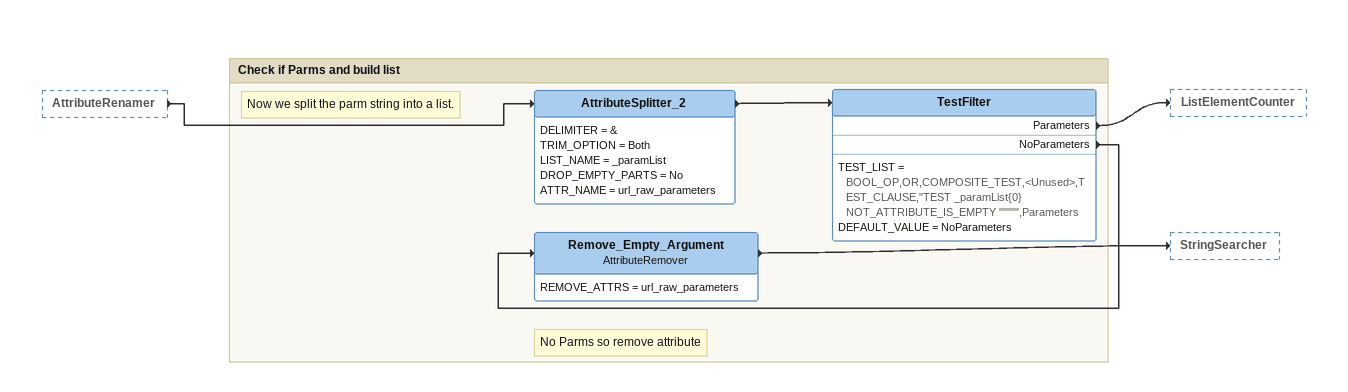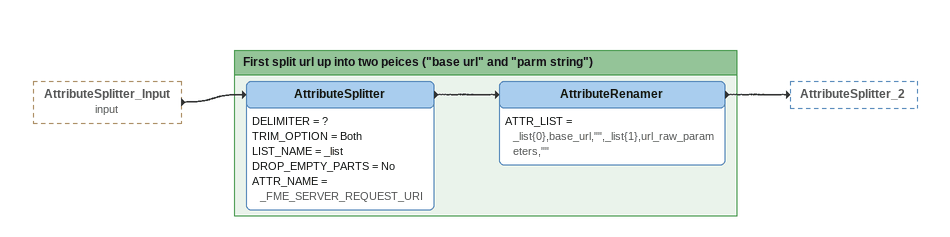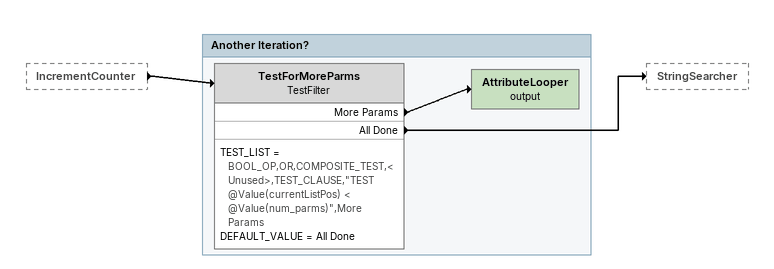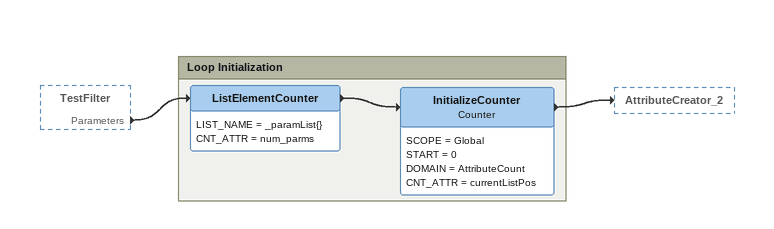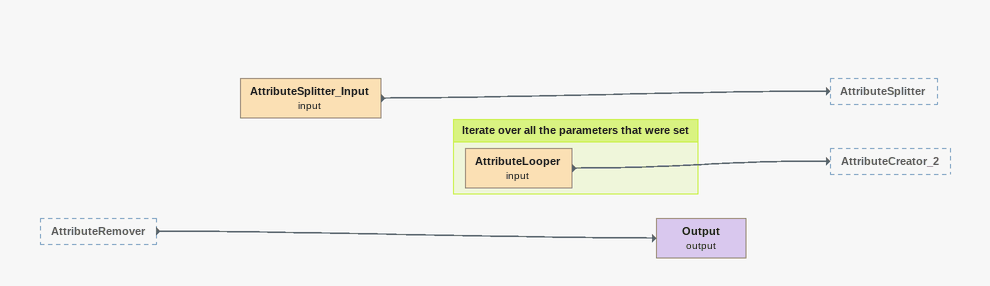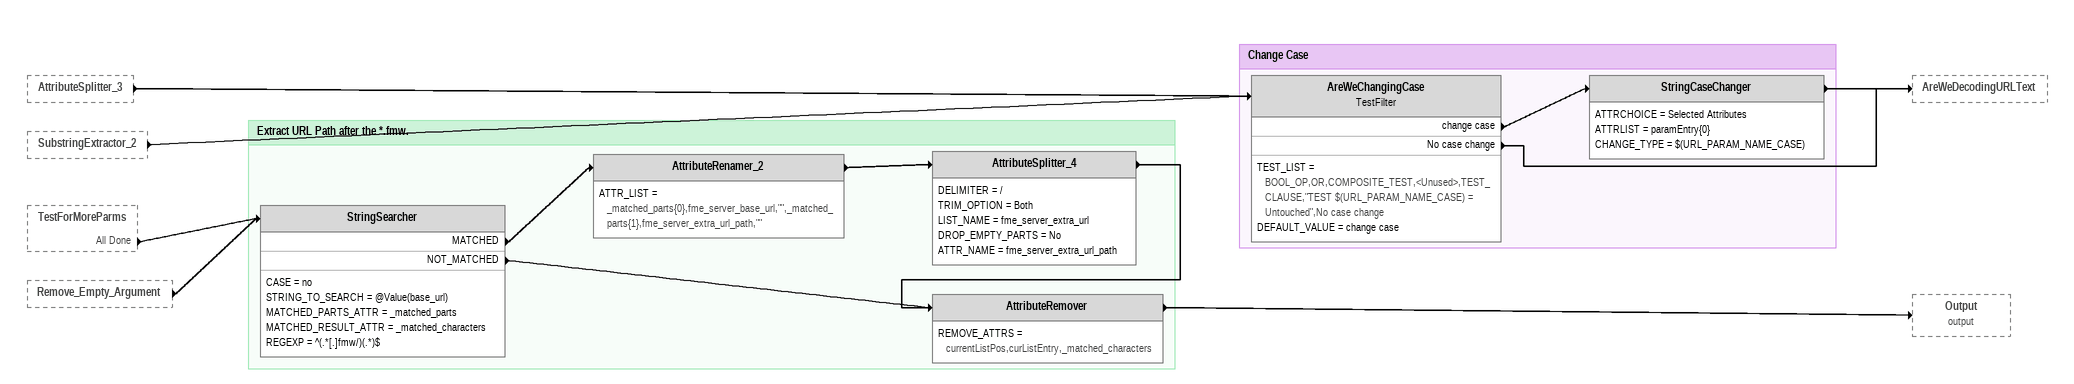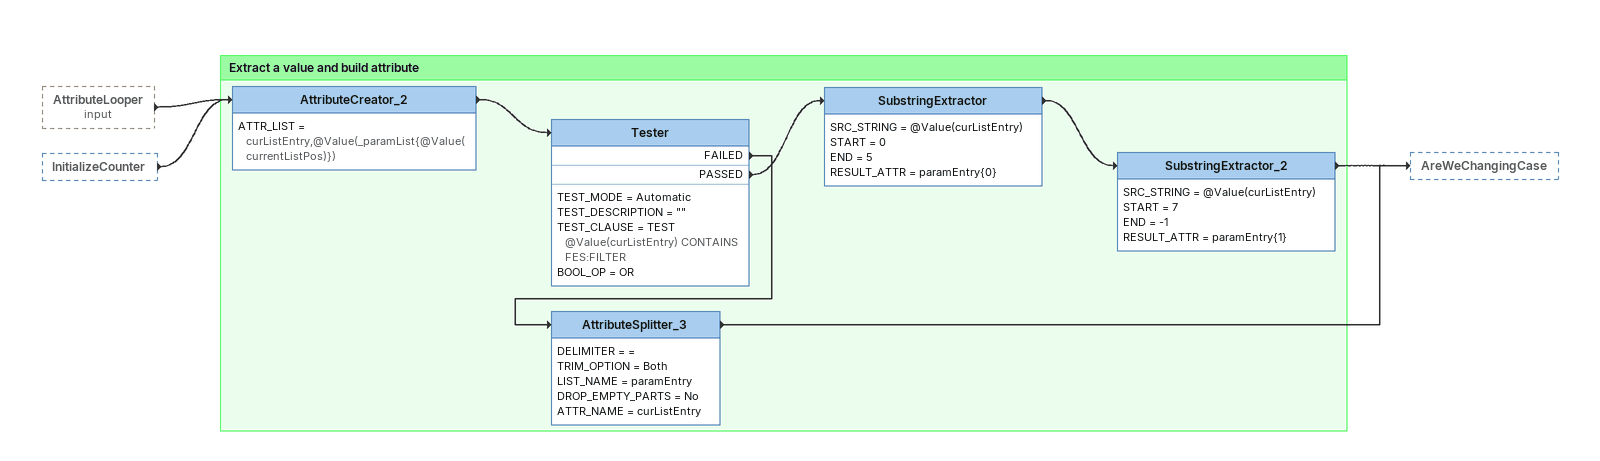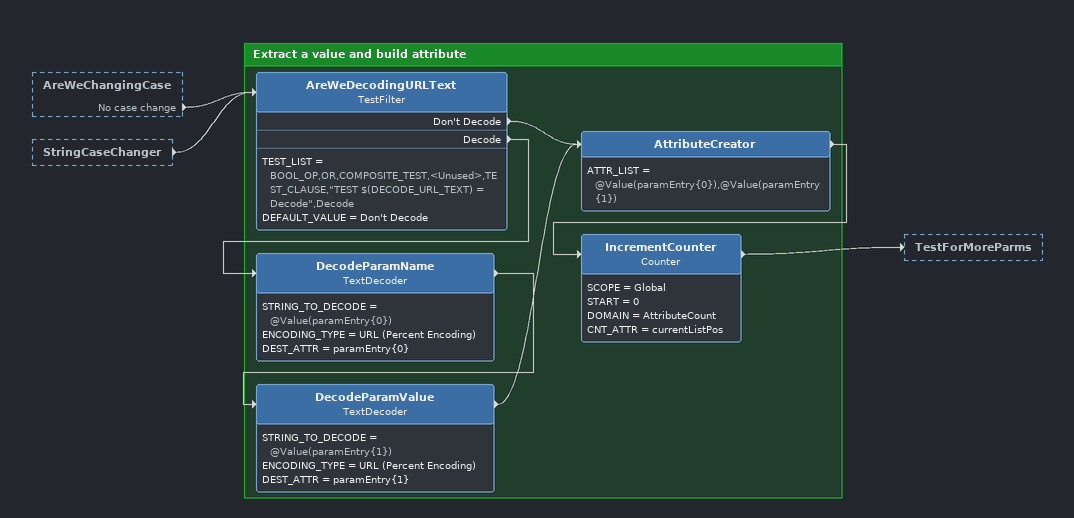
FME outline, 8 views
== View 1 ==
AttributeRenamer [outside]
    -> AttributeSplitter_2

Bookmark: Check if Parms and build list
Note: Now we split the parm string into a list.
AttributeSplitter_2
    DELIMITER = &
    TRIM_OPTION = Both
    LIST_NAME = _paramList
    DROP_EMPTY_PARTS = No
    ATTR_NAME = url_raw_parameters
    -> TestFilter
TestFilter
    TEST_LIST = BOOL_OP,OR,COMPOSITE_TEST,<Unused>,TEST_CLAUSE,"TEST _paramList{0} NOT_ATTRIBUTE_IS_EMPTY """"",Parameters
    DEFAULT_VALUE = NoParameters
    Parameters -> ListElementCounter
    NoParameters -> Remove_Empty_Argument
Note: No Parms so remove attribute
Remove_Empty_Argument: AttributeRemover
    REMOVE_ATTRS = url_raw_parameters
    -> StringSearcher

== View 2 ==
AttributeSplitter_Input (input) [outside]
    -> AttributeSplitter

Bookmark: First split url up into two peices ("base url" and "parm string")
AttributeSplitter
    DELIMITER = ?
    TRIM_OPTION = Both
    LIST_NAME = _list
    DROP_EMPTY_PARTS = No
    ATTR_NAME = _FME_SERVER_REQUEST_URI
    -> AttributeRenamer
AttributeRenamer
    ATTR_LIST = _list{0},base_url,"",_list{1},url_raw_parameters,""
    -> AttributeSplitter_2

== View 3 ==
IncrementCounter [outside]
    -> TestForMoreParms

Bookmark: Another Iteration?
TestForMoreParms: TestFilter
    TEST_LIST = BOOL_OP,OR,COMPOSITE_TEST,<Unused>,TEST_CLAUSE,"TEST @Value(currentListPos) < @Value(num_parms)",More Params
    DEFAULT_VALUE = All Done
    More Params -> AttributeLooper (output)
    All Done -> StringSearcher
AttributeLooper (output)

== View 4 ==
TestFilter [outside]
    Parameters -> ListElementCounter

Bookmark: Loop Initialization
ListElementCounter
    LIST_NAME = _paramList{}
    CNT_ATTR = num_parms
    -> InitializeCounter
InitializeCounter: Counter
    SCOPE = Global
    START = 0
    DOMAIN = AttributeCount
    CNT_ATTR = currentListPos
    -> AttributeCreator_2

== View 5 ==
AttributeRemover [outside]
    -> Output (output)
AttributeSplitter_Input (input)
    -> AttributeSplitter
Output (output)

Bookmark: Iterate over all the parameters that were set
AttributeLooper (input)
    -> AttributeCreator_2

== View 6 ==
AttributeSplitter_3 [outside]
    -> AreWeChangingCase
SubstringExtractor_2 [outside]
    -> AreWeChangingCase
TestForMoreParms [outside]
    All Done -> StringSearcher
Remove_Empty_Argument [outside]
    -> StringSearcher

Bookmark: Change Case
AreWeChangingCase: TestFilter
    TEST_LIST = BOOL_OP,OR,COMPOSITE_TEST,<Unused>,TEST_CLAUSE,"TEST $(URL_PARAM_NAME_CASE) = Untouched",No case change
    DEFAULT_VALUE = change case
    change case -> StringCaseChanger
    No case change -> AreWeDecodingURLText
StringCaseChanger
    ATTRCHOICE = Selected Attributes
    ATTRLIST = paramEntry{0}
    CHANGE_TYPE = $(URL_PARAM_NAME_CASE)
    -> AreWeDecodingURLText

Bookmark: Extract URL Path after the *.fmw.
StringSearcher
    CASE = no
    STRING_TO_SEARCH = @Value(base_url)
    MATCHED_PARTS_ATTR = _matched_parts
    MATCHED_RESULT_ATTR = _matched_characters
    REGEXP = ^(.*[.]fmw/)(.*)$
    MATCHED -> AttributeRenamer_2
    NOT_MATCHED -> AttributeRemover
AttributeRenamer_2
    ATTR_LIST = _matched_parts{0},fme_server_base_url,"",_matched_parts{1},fme_server_extra_url_path,""
    -> AttributeSplitter_4
AttributeSplitter_4
    DELIMITER = /
    TRIM_OPTION = Both
    LIST_NAME = fme_server_extra_url
    DROP_EMPTY_PARTS = No
    ATTR_NAME = fme_server_extra_url_path
    -> AttributeRemover
AttributeRemover
    REMOVE_ATTRS = currentListPos,curListEntry,_matched_characters
    -> Output (output)

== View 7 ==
AttributeLooper (input) [outside]
    -> AttributeCreator_2
InitializeCounter [outside]
    -> AttributeCreator_2

Bookmark: Extract a value and build attribute
AttributeCreator_2
    ATTR_LIST = curListEntry,@Value(_paramList{@Value(currentListPos)})
    -> Tester
Tester
    TEST_MODE = Automatic
    TEST_DESCRIPTION = ""
    TEST_CLAUSE = TEST @Value(curListEntry) CONTAINS FES:FILTER
    BOOL_OP = OR
    FAILED -> AttributeSplitter_3
    PASSED -> SubstringExtractor
SubstringExtractor
    SRC_STRING = @Value(curListEntry)
    START = 0
    END = 5
    RESULT_ATTR = paramEntry{0}
    -> SubstringExtractor_2
SubstringExtractor_2
    SRC_STRING = @Value(curListEntry)
    START = 7
    END = -1
    RESULT_ATTR = paramEntry{1}
    -> AreWeChangingCase
AttributeSplitter_3
    DELIMITER = =
    TRIM_OPTION = Both
    LIST_NAME = paramEntry
    DROP_EMPTY_PARTS = No
    ATTR_NAME = curListEntry
    -> AreWeChangingCase

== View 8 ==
AreWeChangingCase [outside]
    No case change -> AreWeDecodingURLText
StringCaseChanger [outside]
    -> AreWeDecodingURLText

Bookmark: Extract a value and build attribute
AreWeDecodingURLText: TestFilter
    TEST_LIST = BOOL_OP,OR,COMPOSITE_TEST,<Unused>,TEST_CLAUSE,"TEST $(DECODE_URL_TEXT) = Decode",Decode
    DEFAULT_VALUE = Don't Decode
    Don't Decode -> AttributeCreator
    Decode -> DecodeParamName
DecodeParamName: TextDecoder
    STRING_TO_DECODE = @Value(paramEntry{0})
    ENCODING_TYPE = URL (Percent Encoding)
    DEST_ATTR = paramEntry{0}
    -> DecodeParamValue
DecodeParamValue: TextDecoder
    STRING_TO_DECODE = @Value(paramEntry{1})
    ENCODING_TYPE = URL (Percent Encoding)
    DEST_ATTR = paramEntry{1}
    -> AttributeCreator
AttributeCreator
    ATTR_LIST = @Value(paramEntry{0}),@Value(paramEntry{1})
    -> IncrementCounter
IncrementCounter: Counter
    SCOPE = Global
    START = 0
    DOMAIN = AttributeCount
    CNT_ATTR = currentListPos
    -> TestForMoreParms
